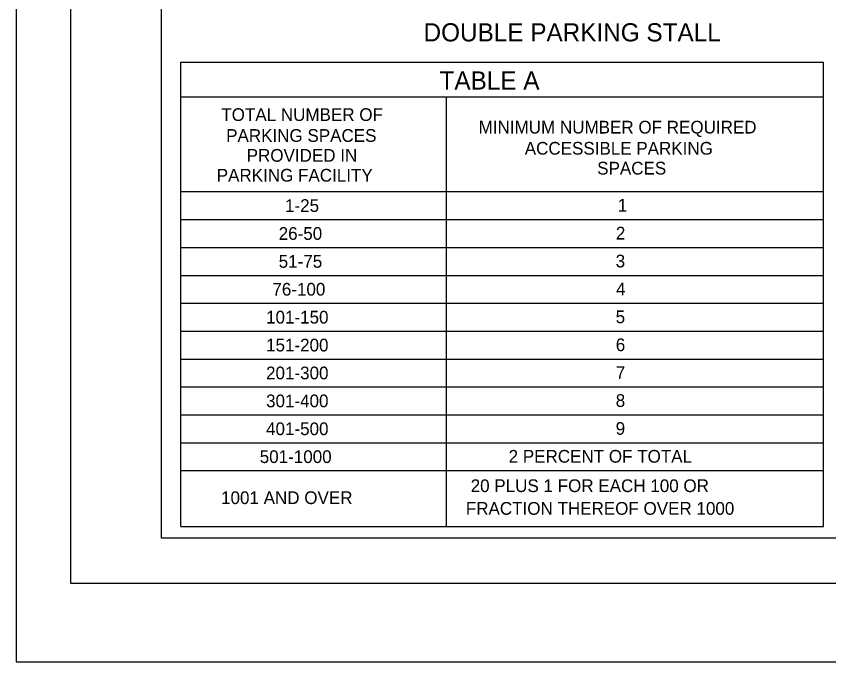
# Model space of a CAD drawing. Extents: x -893 to 867, y -474 to 712.
# Drawn here: x -893.5 to -446.4, y -474 to -118.8 of the extents above; entities that cross this region are included whole.
import ezdxf

# ---------------------------------------------------------------- set-up
doc = ezdxf.new("R2010")
doc.units = 0
for name, color, linetype in [('border_PLOTTING-ELEMENTS', 7, 'Continuous'), ('border_rw_22x34_Cut_Lines', 7, 'Continuous'), ('border_SHEET', 7, 'Continuous'), ('rd_PAVEMENT-anno', 7, 'Continuous'), ('rd_QTY-TABLE', 7, 'Continuous')]:
    doc.layers.add(name, color=color, linetype=linetype)

msp = doc.modelspace()

# ---------------------------------------------------------------- linework, layer by layer
at = {"layer": 'border_PLOTTING-ELEMENTS'}
for points in [[(-893.46, -474.04), (866.54, -474.04), (866.54, 711.96), (-893.46, 711.96)], [(-863.46, 668.96), (836.54, 668.96), (836.54, -431.04), (-863.46, -431.04)]]:
    msp.add_lwpolyline(points, close=True, dxfattribs=at)
at = {"layer": 'border_rw_22x34_Cut_Lines'}
msp.add_lwpolyline([(-863.46, 668.96), (836.54, 668.96), (836.54, -431.04), (-863.46, -431.04)], close=True, dxfattribs=at)
at = {"layer": 'border_SHEET'}
for p, q in [((-813.46, -406.05), (-813.46, 643.95)), ((811.54, -406.05), (-813.46, -406.05))]:
    msp.add_line(p, q, dxfattribs=at)
at = {"layer": 'rd_QTY-TABLE'}
for p, q in [((-802.93, -399.57), (-802.93, -144.1)), ((-802.93, -144.1), (-449.22, -144.1)), ((-449.22, -399.57), (-449.22, -144.1)), ((-802.93, -163.24), (-449.22, -163.24)), ((-656.8, -399.57), (-656.8, -163.24)), ((-802.93, -215.33), (-449.22, -215.33)), ((-802.93, -230.68), (-449.22, -230.68)), ((-802.93, -246.03), (-449.22, -246.03)), ((-802.93, -261.39), (-449.22, -261.39)), ((-802.93, -276.74), (-449.22, -276.74)), ((-802.93, -292.09), (-449.22, -292.09)), ((-802.93, -307.45), (-449.22, -307.45)), ((-802.93, -322.8), (-449.22, -322.8)), ((-802.93, -338.15), (-449.22, -338.15)), ((-802.93, -353.51), (-449.22, -353.51)), ((-802.93, -368.86), (-449.22, -368.86)), ((-802.93, -399.57), (-449.22, -399.57))]:
    msp.add_line(p, q, dxfattribs=at)

# ---------------------------------------------------------------- texts
at = {"layer": 'rd_PAVEMENT-anno'}
msp.add_text('DOUBLE PARKING STALL', height=10, dxfattribs=at).set_placement((-669.35, -132.66))
at = {"layer": 'rd_QTY-TABLE'}
for s, height, p in [('TABLE A', 10, (-660.56, -159.16)), ('TOTAL NUMBER OF', 7, (-780.64, -176.44)), ('MINIMUM NUMBER OF REQUIRED', 7, (-639.03, -183.34)), ('PARKING SPACES', 7, (-777.98, -187.94)), ('PROVIDED IN', 7, (-766.67, -198.87)), ('ACCESSIBLE PARKING', 7, (-613.68, -194.98)), ('SPACES', 7, (-573.82, -205.92)), ('PARKING FACILITY', 7, (-783.14, -209.81)), ('1-25', 7, (-745.58, -226.5)), ('1', 7, (-562.49, -226.31)), ('26-50', 7, (-749.07, -241.86)), ('2', 7, (-563.55, -241.67)), ('51-75', 7, (-749.05, -257.21)), ('3', 7, (-563.65, -257.02)), ('76-100', 7, (-752.54, -272.56)), ('4', 7, (-563.45, -272.37)), ('101-150', 7, (-756.01, -287.92)), ('5', 7, (-563.66, -287.73)), ('151-200', 7, (-756.01, -303.27)), ('6', 7, (-563.59, -303.08)), ('201-300', 7, (-756.01, -318.62)), ('7', 7, (-563.56, -318.43)), ('301-400', 7, (-756.01, -333.98)), ('8', 7, (-563.63, -333.79)), ('401-500', 7, (-756.01, -349.33)), ('9', 7, (-563.65, -349.14)), ('501-1000', 7, (-759.48, -364.68)), ('2 PERCENT OF TOTAL', 7, (-622.54, -364.49)), ('20 PLUS 1 FOR EACH 100 OR', 7, (-643.43, -380.67)), ('1001 AND OVER', 7, (-780.76, -387.26)), ('FRACTION THEREOF OVER 1000', 7, (-646.09, -393.15))]:
    msp.add_text(s, height=height, dxfattribs=at).set_placement(p)

doc.saveas('drawing.dxf')
